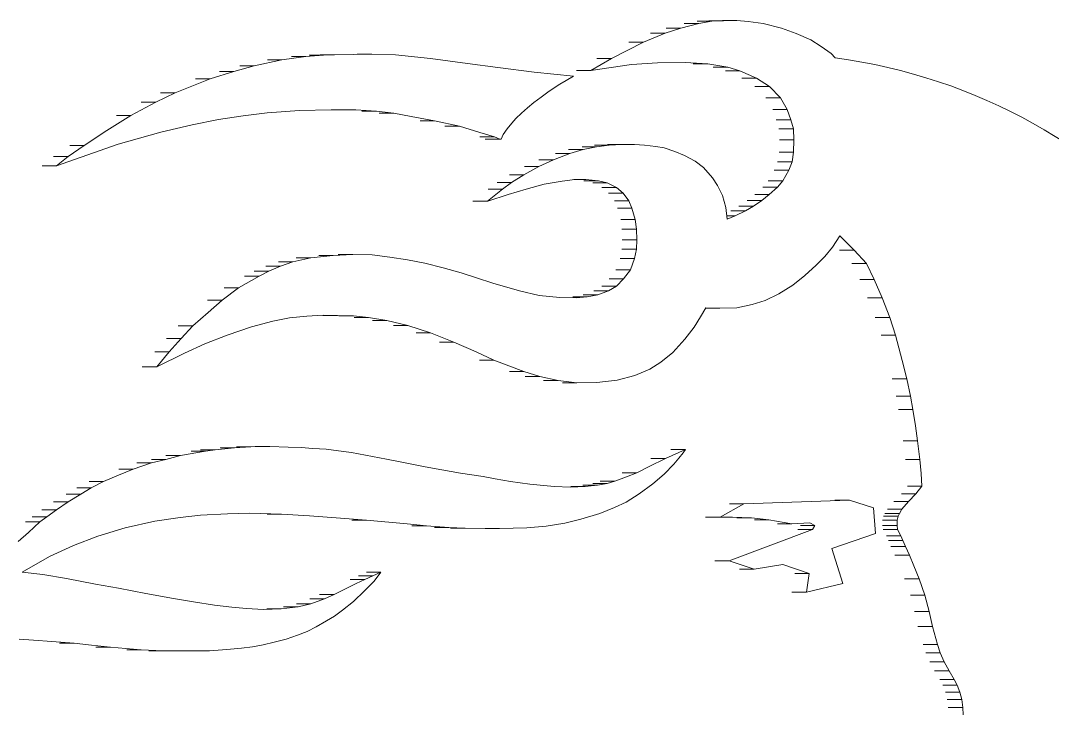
# Model space of a CAD drawing. Header units: inches. Extents: x 14 to 368, y 5 to 236.
# Drawn here: x 77.015 to 77.787, y 103.465 to 103.979 of the extents above; entities that cross this region are included whole.
import ezdxf

# ---------------------------------------------------------------- set-up
doc = ezdxf.new("R2010")
doc.units = ezdxf.units.IN
doc.header["$LTSCALE"] = 11
doc.header["$MEASUREMENT"] = 0
doc.layers.add('Visible (ANSI)', color=7, linetype='Continuous', lineweight=50)

msp = doc.modelspace()

# ---------------------------------------------------------------- linework, layer by layer
at = {"layer": 'Visible (ANSI)', "linetype": 'Continuous', "lineweight": 18}
for p, q in [((77.496915, 103.970215), (77.508673, 103.973857)), ((77.49782, 103.973857), (77.508673, 103.973857)), ((77.508673, 103.973857), (77.52215, 103.977305)), ((77.511297, 103.977305), (77.52215, 103.977305)), ((77.520934, 103.978959), (77.531787, 103.978959)), ((77.52215, 103.977305), (77.531787, 103.978959)), ((77.529752, 103.979334), (77.540605, 103.979334)), ((77.531787, 103.978959), (77.540605, 103.979334)), ((77.539789, 103.979469), (77.550642, 103.979469)), ((77.540605, 103.979334), (77.550642, 103.979469)), ((77.550642, 103.979469), (77.559103, 103.97894)), ((77.559103, 103.97894), (77.570219, 103.977374)), ((77.570219, 103.977374), (77.583944, 103.973892)), ((77.583944, 103.973892), (77.595093, 103.969861)), ((77.48069, 103.963465), (77.496915, 103.970215)), ((77.486062, 103.970215), (77.496915, 103.970215)), ((77.595093, 103.969861), (77.605933, 103.965182)), ((77.605933, 103.965182), (77.613817, 103.960249)), ((77.456811, 103.951168), (77.48069, 103.963465)), ((77.469837, 103.963465), (77.48069, 103.963465)), ((77.613817, 103.960249), (77.621073, 103.95488)), ((77.189522, 103.945655), (77.210263, 103.950036)), ((77.199409, 103.950036), (77.210263, 103.950036)), ((77.210263, 103.950036), (77.228138, 103.95262)), ((77.217285, 103.95262), (77.228138, 103.95262)), ((77.228138, 103.95262), (77.241411, 103.953678)), ((77.230558, 103.953678), (77.241411, 103.953678)), ((77.238758, 103.953965), (77.249611, 103.953965)), ((77.241411, 103.953678), (77.249611, 103.953965)), ((77.249611, 103.953965), (77.277484, 103.95434)), ((77.266631, 103.95434), (77.277484, 103.95434)), ((77.277484, 103.95434), (77.295104, 103.953783)), ((77.295104, 103.953783), (77.321484, 103.951214)), ((77.321484, 103.951214), (77.349116, 103.947409)), ((77.441473, 103.942252), (77.456811, 103.951168)), ((77.445958, 103.951168), (77.456811, 103.951168)), ((77.621073, 103.95488), (77.62416, 103.951619)), ((77.174269, 103.941347), (77.189522, 103.945655)), ((77.178669, 103.945655), (77.189522, 103.945655)), ((77.349116, 103.947409), (77.371797, 103.944373)), ((77.371797, 103.944373), (77.399011, 103.94098)), ((77.43062, 103.942252), (77.441473, 103.942252)), ((77.471696, 103.946609), (77.441473, 103.942252)), ((77.491254, 103.947931), (77.471696, 103.946609)), ((77.51187, 103.948208), (77.491254, 103.947931)), ((77.52885, 103.947113), (77.51187, 103.948208)), ((77.517997, 103.947113), (77.52885, 103.947113)), ((77.543759, 103.944665), (77.52885, 103.947113)), ((77.532906, 103.944665), (77.543759, 103.944665)), ((77.542078, 103.941876), (77.552931, 103.941876)), ((77.552931, 103.941876), (77.543759, 103.944665)), ((77.565268, 103.936481), (77.552931, 103.941876)), ((77.130281, 103.925518), (77.156432, 103.935833)), ((77.145579, 103.935833), (77.156432, 103.935833)), ((77.156432, 103.935833), (77.174269, 103.941347)), ((77.163416, 103.941347), (77.174269, 103.941347)), ((77.399011, 103.94098), (77.428315, 103.938046)), ((77.422803, 103.934627), (77.418244, 103.931952)), ((77.428315, 103.938046), (77.422803, 103.934627)), ((77.554415, 103.936481), (77.565268, 103.936481)), ((77.575007, 103.930258), (77.565268, 103.936481)), ((77.409247, 103.926035), (77.404142, 103.92233)), ((77.414022, 103.929281), (77.409247, 103.926035)), ((77.418244, 103.931952), (77.414022, 103.929281)), ((77.564154, 103.930258), (77.575007, 103.930258)), ((77.58321, 103.92163), (77.575007, 103.930258)), ((77.097194, 103.908603), (77.11584, 103.918524)), ((77.104987, 103.918524), (77.11584, 103.918524)), ((77.11584, 103.918524), (77.130281, 103.925518)), ((77.119428, 103.925518), (77.130281, 103.925518)), ((77.404142, 103.92233), (77.398707, 103.918165)), ((77.572357, 103.92163), (77.58321, 103.92163)), ((77.588282, 103.91296), (77.58321, 103.92163)), ((77.223296, 103.912224), (77.199086, 103.910483)), ((77.247181, 103.912776), (77.223296, 103.912224)), ((77.265612, 103.912793), (77.247181, 103.912776)), ((77.280869, 103.911844), (77.265612, 103.912793)), ((77.270016, 103.911844), (77.280869, 103.911844)), ((77.293861, 103.910172), (77.280869, 103.911844)), ((77.393941, 103.914237), (77.389513, 103.9102)), ((77.398707, 103.918165), (77.393941, 103.914237)), ((77.577429, 103.91296), (77.588282, 103.91296)), ((77.590992, 103.905318), (77.588282, 103.91296)), ((77.079145, 103.897226), (77.097194, 103.908603)), ((77.086341, 103.908603), (77.097194, 103.908603)), ((77.162743, 103.905608), (77.142999, 103.901649)), ((77.181138, 103.908395), (77.162743, 103.905608)), ((77.199086, 103.910483), (77.181138, 103.908395)), ((77.283008, 103.910172), (77.293861, 103.910172)), ((77.306862, 103.907808), (77.293861, 103.910172)), ((77.324425, 103.904581), (77.306862, 103.907808)), ((77.313572, 103.904581), (77.324425, 103.904581)), ((77.342976, 103.900647), (77.324425, 103.904581)), ((77.382327, 103.90283), (77.378798, 103.898577)), ((77.385307, 103.906279), (77.382327, 103.90283)), ((77.389513, 103.9102), (77.385307, 103.906279)), ((77.580139, 103.905318), (77.590992, 103.905318)), ((77.592909, 103.898459), (77.590992, 103.905318)), ((77.062246, 103.886156), (77.079145, 103.897226)), ((77.119635, 103.896026), (77.087669, 103.887055)), ((77.142999, 103.901649), (77.119635, 103.896026)), ((77.332123, 103.900647), (77.342976, 103.900647)), ((77.358285, 103.895774), (77.342976, 103.900647)), ((77.36925, 103.892459), (77.358285, 103.895774)), ((77.378798, 103.898577), (77.375828, 103.894332)), ((77.582056, 103.898459), (77.592909, 103.898459)), ((77.593336, 103.890321), (77.592909, 103.898459)), ((77.358397, 103.892459), (77.36925, 103.892459)), ((77.362409, 103.890778), (77.373262, 103.890778)), ((77.373262, 103.890778), (77.36925, 103.892459)), ((77.374212, 103.890791), (77.373262, 103.890778)), ((77.375828, 103.894332), (77.374212, 103.890791)), ((77.582483, 103.890321), (77.593336, 103.890321)), ((77.593091, 103.881028), (77.593336, 103.890321)), ((77.087669, 103.887055), (77.041647, 103.870934)), ((77.050224, 103.877789), (77.062246, 103.886156)), ((77.051393, 103.886156), (77.062246, 103.886156)), ((77.413326, 103.875379), (77.425653, 103.880063)), ((77.4148, 103.880063), (77.425653, 103.880063)), ((77.424642, 103.883161), (77.435495, 103.883161)), ((77.425653, 103.880063), (77.435495, 103.883161)), ((77.434779, 103.884991), (77.445632, 103.884991)), ((77.435495, 103.883161), (77.445632, 103.884991)), ((77.444136, 103.886243), (77.454989, 103.886243)), ((77.445632, 103.884991), (77.454989, 103.886243)), ((77.45387, 103.886939), (77.464723, 103.886939)), ((77.454989, 103.886243), (77.464723, 103.886939)), ((77.464723, 103.886939), (77.47391, 103.886921)), ((77.47391, 103.886921), (77.481432, 103.886458)), ((77.481432, 103.886458), (77.489936, 103.885442)), ((77.489936, 103.885442), (77.496213, 103.884397)), ((77.496213, 103.884397), (77.504182, 103.88168)), ((77.504182, 103.88168), (77.511459, 103.878672)), ((77.582238, 103.881028), (77.593091, 103.881028)), ((77.591903, 103.873766), (77.593091, 103.881028)), ((77.039371, 103.877789), (77.050224, 103.877789)), ((77.041647, 103.870934), (77.050224, 103.877789)), ((77.402473, 103.875379), (77.413326, 103.875379)), ((77.402534, 103.870433), (77.413326, 103.875379)), ((77.511459, 103.878672), (77.519309, 103.8744)), ((77.519309, 103.8744), (77.525636, 103.869543)), ((77.58105, 103.873766), (77.591903, 103.873766)), ((77.58942, 103.867602), (77.591903, 103.873766)), ((77.030794, 103.870934), (77.041647, 103.870934)), ((77.391295, 103.864198), (77.402534, 103.870433)), ((77.391681, 103.870433), (77.402534, 103.870433)), ((77.525636, 103.869543), (77.532417, 103.861868)), ((77.578567, 103.867602), (77.58942, 103.867602)), ((77.584947, 103.859676), (77.58942, 103.867602)), ((77.371191, 103.858425), (77.382044, 103.858425)), ((77.375288, 103.853534), (77.382044, 103.858425)), ((77.380442, 103.864198), (77.391295, 103.864198)), ((77.382044, 103.858425), (77.391295, 103.864198)), ((77.406535, 103.857058), (77.393089, 103.853505)), ((77.419801, 103.859419), (77.406535, 103.857058)), ((77.429366, 103.860738), (77.419801, 103.859419)), ((77.428728, 103.86065), (77.43758, 103.86065)), ((77.43758, 103.86065), (77.429366, 103.860738)), ((77.436124, 103.859784), (77.446977, 103.859784)), ((77.446977, 103.859784), (77.43758, 103.86065)), ((77.442792, 103.858287), (77.453645, 103.858287)), ((77.453645, 103.858287), (77.446977, 103.859784)), ((77.460537, 103.85461), (77.453645, 103.858287)), ((77.532417, 103.861868), (77.536248, 103.856271)), ((77.574093, 103.859676), (77.584947, 103.859676)), ((77.580979, 103.854977), (77.584947, 103.859676)), ((77.363986, 103.844556), (77.375288, 103.853534)), ((77.379452, 103.849553), (77.36438, 103.844561)), ((77.364435, 103.853534), (77.375288, 103.853534)), ((77.393089, 103.853505), (77.379452, 103.849553)), ((77.449684, 103.85461), (77.460537, 103.85461)), ((77.454626, 103.850511), (77.465479, 103.850511)), ((77.465479, 103.850511), (77.460537, 103.85461)), ((77.469856, 103.844817), (77.465479, 103.850511)), ((77.536248, 103.856271), (77.539966, 103.848696)), ((77.56397, 103.849507), (77.574823, 103.849507)), ((77.569205, 103.844972), (77.574823, 103.849507)), ((77.570126, 103.854977), (77.580979, 103.854977)), ((77.574823, 103.849507), (77.580979, 103.854977)), ((77.353133, 103.844556), (77.363986, 103.844556)), ((77.36438, 103.844561), (77.363986, 103.844556)), ((77.459003, 103.844817), (77.469856, 103.844817)), ((77.472081, 103.839094), (77.469856, 103.844817)), ((77.539966, 103.848696), (77.542448, 103.839834)), ((77.558352, 103.844972), (77.569205, 103.844972)), ((77.563035, 103.840616), (77.569205, 103.844972)), ((77.461228, 103.839094), (77.472081, 103.839094)), ((77.474536, 103.830795), (77.472081, 103.839094)), ((77.542448, 103.839834), (77.543397, 103.831092)), ((77.543129, 103.833558), (77.549392, 103.833558)), ((77.543397, 103.831092), (77.549392, 103.833558)), ((77.546183, 103.837191), (77.557036, 103.837191)), ((77.549392, 103.833558), (77.557036, 103.837191)), ((77.552182, 103.840616), (77.563035, 103.840616)), ((77.557036, 103.837191), (77.563035, 103.840616)), ((77.463683, 103.830795), (77.474536, 103.830795)), ((77.475414, 103.823467), (77.474536, 103.830795)), ((77.464561, 103.823467), (77.475414, 103.823467)), ((77.475713, 103.815536), (77.475414, 103.823467)), ((77.627773, 103.81852), (77.622083, 103.809943)), ((77.638275, 103.807778), (77.627773, 103.81852)), ((77.46486, 103.815536), (77.475713, 103.815536)), ((77.475412, 103.808589), (77.475713, 103.815536)), ((77.231847, 103.802083), (77.24864, 103.803896)), ((77.237787, 103.803896), (77.24864, 103.803896)), ((77.24864, 103.803896), (77.263185, 103.804681)), ((77.252332, 103.804681), (77.263185, 103.804681)), ((77.263185, 103.804681), (77.277661, 103.804281)), ((77.277661, 103.804281), (77.290979, 103.802674)), ((77.290979, 103.802674), (77.304109, 103.80047)), ((77.464559, 103.808589), (77.475412, 103.808589)), ((77.474134, 103.801629), (77.475412, 103.808589)), ((77.616371, 103.803109), (77.610011, 103.796484)), ((77.622083, 103.809943), (77.616371, 103.803109)), ((77.627422, 103.807778), (77.638275, 103.807778)), ((77.647552, 103.797874), (77.638275, 103.807778)), ((77.198197, 103.795826), (77.20905, 103.795826)), ((77.200298, 103.792137), (77.20905, 103.795826)), ((77.20754, 103.799125), (77.218393, 103.799125)), ((77.20905, 103.795826), (77.218393, 103.799125)), ((77.218393, 103.799125), (77.231847, 103.802083)), ((77.220994, 103.802083), (77.231847, 103.802083)), ((77.304109, 103.80047), (77.317046, 103.798065)), ((77.317046, 103.798065), (77.330779, 103.794679)), ((77.463281, 103.801629), (77.474134, 103.801629)), ((77.470913, 103.793164), (77.474134, 103.801629)), ((77.610011, 103.796484), (77.601518, 103.788741)), ((77.636699, 103.797874), (77.647552, 103.797874)), ((77.653462, 103.785978), (77.647552, 103.797874)), ((77.177779, 103.779535), (77.193111, 103.78847)), ((77.182258, 103.78847), (77.193111, 103.78847)), ((77.189445, 103.792137), (77.200298, 103.792137)), ((77.193111, 103.78847), (77.200298, 103.792137)), ((77.330779, 103.794679), (77.344321, 103.790894)), ((77.344321, 103.790894), (77.355817, 103.787054)), ((77.355817, 103.787054), (77.367993, 103.783052)), ((77.46006, 103.793164), (77.470913, 103.793164)), ((77.465917, 103.786352), (77.470913, 103.793164)), ((77.601518, 103.788741), (77.592586, 103.781646)), ((77.165383, 103.770442), (77.177779, 103.779535)), ((77.166926, 103.779535), (77.177779, 103.779535)), ((77.367993, 103.783052), (77.388012, 103.77737)), ((77.44966, 103.780924), (77.460513, 103.780924)), ((77.454496, 103.77747), (77.460513, 103.780924)), ((77.455064, 103.786352), (77.465917, 103.786352)), ((77.460513, 103.780924), (77.465917, 103.786352)), ((77.592586, 103.781646), (77.581927, 103.775182)), ((77.642609, 103.785978), (77.653462, 103.785978)), ((77.659249, 103.772135), (77.653462, 103.785978)), ((77.388012, 103.77737), (77.402725, 103.773799)), ((77.402725, 103.773799), (77.418191, 103.77242)), ((77.418191, 103.77242), (77.430317, 103.772186)), ((77.427864, 103.772894), (77.438717, 103.772894)), ((77.430317, 103.772186), (77.438717, 103.772894)), ((77.435666, 103.774387), (77.446519, 103.774387)), ((77.438717, 103.772894), (77.446519, 103.774387)), ((77.443643, 103.77747), (77.454496, 103.77747)), ((77.446519, 103.774387), (77.454496, 103.77747)), ((77.581927, 103.775182), (77.571893, 103.770251)), ((77.648396, 103.772135), (77.659249, 103.772135)), ((77.665056, 103.757329), (77.659249, 103.772135)), ((77.15453, 103.770442), (77.165383, 103.770442)), ((77.154958, 103.761301), (77.165383, 103.770442)), ((77.5274, 103.764658), (77.523367, 103.757915)), ((77.527212, 103.764344), (77.537807, 103.764344)), ((77.537807, 103.764344), (77.5274, 103.764658)), ((77.550694, 103.764735), (77.537807, 103.764344)), ((77.562051, 103.767067), (77.550694, 103.764735)), ((77.571893, 103.770251), (77.562051, 103.767067)), ((77.143537, 103.751146), (77.154958, 103.761301)), ((77.215829, 103.757147), (77.203381, 103.754746)), ((77.22878, 103.758563), (77.215829, 103.757147)), ((77.241007, 103.759224), (77.22878, 103.758563)), ((77.240925, 103.758872), (77.251778, 103.758872)), ((77.251778, 103.758872), (77.241007, 103.759224)), ((77.26377, 103.758785), (77.251778, 103.758872)), ((77.252917, 103.758785), (77.26377, 103.758785)), ((77.275043, 103.757447), (77.26377, 103.758785)), ((77.26419, 103.757447), (77.275043, 103.757447)), ((77.288776, 103.755149), (77.275043, 103.757447)), ((77.523367, 103.757915), (77.518796, 103.750329)), ((77.654203, 103.757329), (77.665056, 103.757329)), ((77.669358, 103.744214), (77.665056, 103.757329)), ((77.132684, 103.751146), (77.143537, 103.751146)), ((77.134725, 103.741808), (77.143537, 103.751146)), ((77.18753, 103.750561), (77.169133, 103.744327)), ((77.203381, 103.754746), (77.18753, 103.750561)), ((77.277923, 103.755149), (77.288776, 103.755149)), ((77.304486, 103.751388), (77.288776, 103.755149)), ((77.293633, 103.751388), (77.304486, 103.751388)), ((77.321442, 103.745907), (77.304486, 103.751388)), ((77.518796, 103.750329), (77.511771, 103.741316)), ((77.123872, 103.741808), (77.134725, 103.741808)), ((77.125921, 103.731845), (77.134725, 103.741808)), ((77.169133, 103.744327), (77.15248, 103.737735)), ((77.310589, 103.745907), (77.321442, 103.745907)), ((77.338922, 103.739086), (77.321442, 103.745907)), ((77.511771, 103.741316), (77.502722, 103.731386)), ((77.658505, 103.744214), (77.669358, 103.744214)), ((77.674337, 103.725211), (77.669358, 103.744214)), ((77.15248, 103.737735), (77.137225, 103.730808)), ((77.328069, 103.739086), (77.338922, 103.739086)), ((77.355461, 103.731761), (77.338922, 103.739086)), ((77.115068, 103.731845), (77.125921, 103.731845)), ((77.116517, 103.720623), (77.125921, 103.731845)), ((77.137225, 103.730808), (77.116517, 103.720623)), ((77.368853, 103.725586), (77.355461, 103.731761)), ((77.358, 103.725586), (77.368853, 103.725586)), ((77.39128, 103.71715), (77.368853, 103.725586)), ((77.502722, 103.731386), (77.493753, 103.72402)), ((77.105664, 103.720623), (77.116517, 103.720623)), ((77.485578, 103.718893), (77.474378, 103.714005)), ((77.493753, 103.72402), (77.485578, 103.718893)), ((77.677762, 103.711486), (77.674337, 103.725211)), ((77.380427, 103.71715), (77.39128, 103.71715)), ((77.403075, 103.713336), (77.39128, 103.71715)), ((77.392222, 103.713336), (77.403075, 103.713336)), ((77.416818, 103.710344), (77.403075, 103.713336)), ((77.405965, 103.710344), (77.416818, 103.710344)), ((77.430936, 103.708548), (77.416818, 103.710344)), ((77.460963, 103.71048), (77.445874, 103.708884)), ((77.474378, 103.714005), (77.460963, 103.71048)), ((77.666909, 103.711486), (77.677762, 103.711486)), ((77.680587, 103.6985), (77.677762, 103.711486)), ((77.420083, 103.708548), (77.430936, 103.708548)), ((77.445874, 103.708884), (77.430936, 103.708548)), ((77.669734, 103.6985), (77.680587, 103.6985)), ((77.682345, 103.688575), (77.680587, 103.6985)), ((77.671492, 103.688575), (77.682345, 103.688575)), ((77.684274, 103.676476), (77.682345, 103.688575)), ((77.6859, 103.665208), (77.684274, 103.676476)), ((77.675047, 103.665208), (77.6859, 103.665208)), ((77.687558, 103.651159), (77.6859, 103.665208)), ((77.134245, 103.65412), (77.153101, 103.657411)), ((77.142248, 103.657411), (77.153101, 103.657411)), ((77.14938, 103.658429), (77.160233, 103.658429)), ((77.153101, 103.657411), (77.160233, 103.658429)), ((77.160233, 103.658429), (77.174763, 103.659943)), ((77.16391, 103.659943), (77.174763, 103.659943)), ((77.174763, 103.659943), (77.186965, 103.660634)), ((77.176112, 103.660634), (77.186965, 103.660634)), ((77.186965, 103.660634), (77.201121, 103.660956)), ((77.190268, 103.660956), (77.201121, 103.660956)), ((77.201121, 103.660956), (77.214898, 103.660482)), ((77.214898, 103.660482), (77.224719, 103.660202)), ((77.224719, 103.660202), (77.233432, 103.659528)), ((77.233432, 103.659528), (77.243314, 103.658871)), ((77.243314, 103.658871), (77.252423, 103.657675)), ((77.252423, 103.657675), (77.262181, 103.656488)), ((77.262181, 103.656488), (77.272731, 103.65439)), ((77.497193, 103.651895), (77.512101, 103.658669)), ((77.501248, 103.658669), (77.512101, 103.658669)), ((77.51037, 103.656209), (77.507139, 103.652332)), ((77.512101, 103.658669), (77.51037, 103.656209)), ((77.098914, 103.643892), (77.112621, 103.648689)), ((77.101768, 103.648689), (77.112621, 103.648689)), ((77.112518, 103.651206), (77.123371, 103.651206)), ((77.112621, 103.648689), (77.123371, 103.651206)), ((77.123371, 103.651206), (77.134245, 103.65412)), ((77.123392, 103.65412), (77.134245, 103.65412)), ((77.272731, 103.65439), (77.28842, 103.651551)), ((77.28842, 103.651551), (77.297538, 103.649697)), ((77.297538, 103.649697), (77.307307, 103.647719)), ((77.485052, 103.645909), (77.497193, 103.651895)), ((77.48634, 103.651895), (77.497193, 103.651895)), ((77.507139, 103.652332), (77.503347, 103.647646)), ((77.676705, 103.651159), (77.687558, 103.651159)), ((77.688433, 103.640693), (77.687558, 103.651159)), ((77.088004, 103.639475), (77.098914, 103.643892)), ((77.088061, 103.643892), (77.098914, 103.643892)), ((77.307307, 103.647719), (77.317466, 103.645747)), ((77.317466, 103.645747), (77.329966, 103.643543)), ((77.329966, 103.643543), (77.343898, 103.641095)), ((77.343898, 103.641095), (77.360762, 103.638541)), ((77.464817, 103.641275), (77.47567, 103.641275)), ((77.467991, 103.638395), (77.47567, 103.641275)), ((77.47567, 103.641275), (77.485052, 103.645909)), ((77.496171, 103.640378), (77.487782, 103.633093)), ((77.503347, 103.647646), (77.496171, 103.640378)), ((77.689146, 103.631272), (77.688433, 103.640693)), ((77.065909, 103.634843), (77.076762, 103.634843)), ((77.067602, 103.629976), (77.076762, 103.634843)), ((77.076762, 103.634843), (77.088004, 103.639475)), ((77.360762, 103.638541), (77.36988, 103.636687)), ((77.36988, 103.636687), (77.381336, 103.634864)), ((77.381336, 103.634864), (77.395652, 103.632816)), ((77.395652, 103.632816), (77.413915, 103.631078)), ((77.442785, 103.633326), (77.453638, 103.633326)), ((77.44625, 103.63204), (77.453638, 103.633326)), ((77.448349, 103.634982), (77.459202, 103.634982)), ((77.453638, 103.633326), (77.459202, 103.634982)), ((77.459202, 103.634982), (77.467991, 103.638395)), ((77.487782, 103.633093), (77.477579, 103.625579)), ((77.048884, 103.625389), (77.059737, 103.625389)), ((77.0502, 103.619594), (77.059737, 103.625389)), ((77.056749, 103.629976), (77.067602, 103.629976)), ((77.059737, 103.625389), (77.067602, 103.629976)), ((77.413915, 103.631078), (77.426133, 103.630584)), ((77.426133, 103.630584), (77.43717, 103.630996)), ((77.426317, 103.630996), (77.43717, 103.630996)), ((77.435397, 103.63204), (77.44625, 103.63204)), ((77.43717, 103.630996), (77.44625, 103.63204)), ((77.477579, 103.625579), (77.467705, 103.619452)), ((77.673791, 103.625674), (77.684644, 103.625674)), ((77.678293, 103.631272), (77.689146, 103.631272)), ((77.678942, 103.619944), (77.684644, 103.625674)), ((77.684644, 103.625674), (77.689146, 103.631272)), ((77.039347, 103.619594), (77.0502, 103.619594)), ((77.041443, 103.613678), (77.0502, 103.619594)), ((77.467705, 103.619452), (77.459075, 103.615238)), ((77.538064, 103.607988), (77.555915, 103.61811)), ((77.545062, 103.61811), (77.555915, 103.61811)), ((77.555915, 103.61811), (77.634803, 103.620944)), ((77.62395, 103.620944), (77.634803, 103.620944)), ((77.634803, 103.620944), (77.652862, 103.615106)), ((77.668089, 103.619944), (77.678942, 103.619944)), ((77.674154, 103.614122), (77.678942, 103.619944)), ((77.03059, 103.613678), (77.041443, 103.613678)), ((77.034211, 103.608425), (77.041443, 103.613678)), ((77.149408, 103.609621), (77.134079, 103.60798)), ((77.169592, 103.610711), (77.149408, 103.609621)), ((77.185862, 103.611145), (77.169592, 103.610711)), ((77.209906, 103.610444), (77.185862, 103.611145)), ((77.199053, 103.610444), (77.209906, 103.610444)), ((77.230728, 103.609084), (77.209906, 103.610444)), ((77.448024, 103.610787), (77.433938, 103.606704)), ((77.459075, 103.615238), (77.448024, 103.610787)), ((77.652862, 103.615106), (77.654361, 103.595869)), ((77.661419, 103.610808), (77.672272, 103.610808)), ((77.663301, 103.614122), (77.674154, 103.614122)), ((77.671286, 103.608738), (77.672272, 103.610808)), ((77.672272, 103.610808), (77.674154, 103.614122)), ((77.018329, 103.604544), (77.029182, 103.604544)), ((77.020524, 103.596761), (77.029182, 103.604544)), ((77.023358, 103.608425), (77.034211, 103.608425)), ((77.029182, 103.604544), (77.034211, 103.608425)), ((77.115131, 103.605062), (77.092976, 103.600256)), ((77.134079, 103.60798), (77.115131, 103.605062)), ((77.253978, 103.607348), (77.230728, 103.609084)), ((77.273387, 103.60597), (77.253978, 103.607348)), ((77.262533, 103.60597), (77.273387, 103.60597)), ((77.303806, 103.603102), (77.273387, 103.60597)), ((77.318367, 103.601659), (77.303806, 103.603102)), ((77.421859, 103.603673), (77.407952, 103.601437)), ((77.433938, 103.606704), (77.421859, 103.603673)), ((77.527211, 103.607988), (77.538064, 103.607988)), ((77.547304, 103.608112), (77.538064, 103.607988)), ((77.561548, 103.607544), (77.547304, 103.608112)), ((77.550695, 103.607544), (77.561548, 103.607544)), ((77.574553, 103.606198), (77.561548, 103.607544)), ((77.5637, 103.606198), (77.574553, 103.606198)), ((77.591826, 103.603137), (77.574553, 103.606198)), ((77.580973, 103.603137), (77.591826, 103.603137)), ((77.605304, 103.603825), (77.591826, 103.603137)), ((77.598224, 103.601848), (77.609077, 103.601848)), ((77.609077, 103.601848), (77.605304, 103.603825)), ((77.607118, 103.598781), (77.609077, 103.601848)), ((77.659609, 103.601943), (77.670462, 103.601943)), ((77.65966, 103.60585), (77.670513, 103.60585)), ((77.660433, 103.608738), (77.671286, 103.608738)), ((77.670462, 103.601943), (77.670513, 103.60585)), ((77.670908, 103.598865), (77.670462, 103.601943)), ((77.670513, 103.60585), (77.671286, 103.608738)), ((77.012891, 103.589959), (77.020524, 103.596761)), ((77.092976, 103.600256), (77.072457, 103.593833)), ((77.307514, 103.601659), (77.318367, 103.601659)), ((77.335147, 103.60045), (77.318367, 103.601659)), ((77.324294, 103.60045), (77.335147, 103.60045)), ((77.347274, 103.599794), (77.335147, 103.60045)), ((77.336421, 103.599794), (77.347274, 103.599794)), ((77.373034, 103.599533), (77.347274, 103.599794)), ((77.362181, 103.599533), (77.373034, 103.599533)), ((77.393428, 103.600012), (77.373034, 103.599533)), ((77.407952, 103.601437), (77.393428, 103.600012)), ((77.544983, 103.575396), (77.607118, 103.598781)), ((77.596265, 103.598781), (77.607118, 103.598781)), ((77.654361, 103.595869), (77.621787, 103.58479)), ((77.660055, 103.598865), (77.670908, 103.598865)), ((77.662549, 103.594067), (77.673402, 103.594067)), ((77.673402, 103.594067), (77.670908, 103.598865)), ((77.674861, 103.590755), (77.673402, 103.594067)), ((77.054368, 103.587033), (77.0363, 103.578594)), ((77.072457, 103.593833), (77.054368, 103.587033)), ((77.664008, 103.590755), (77.674861, 103.590755)), ((77.676747, 103.586052), (77.674861, 103.590755)), ((77.0363, 103.578594), (77.015848, 103.567049)), ((77.621787, 103.58479), (77.629872, 103.558547)), ((77.665894, 103.586052), (77.676747, 103.586052)), ((77.668916, 103.579616), (77.679769, 103.579616)), ((77.679769, 103.579616), (77.676747, 103.586052)), ((77.683116, 103.571597), (77.679769, 103.579616)), ((77.53413, 103.575396), (77.544983, 103.575396)), ((77.563545, 103.569311), (77.544983, 103.575396)), ((77.584981, 103.572639), (77.563545, 103.569311)), ((77.604798, 103.566065), (77.584981, 103.572639)), ((77.686989, 103.562089), (77.683116, 103.571597)), ((77.015848, 103.567049), (77.031235, 103.565281)), ((77.031235, 103.565281), (77.048997, 103.562338)), ((77.267441, 103.564308), (77.278294, 103.564308)), ((77.272213, 103.561522), (77.278294, 103.564308)), ((77.273435, 103.566898), (77.284288, 103.566898)), ((77.273494, 103.566898), (77.284347, 103.566898)), ((77.278294, 103.564308), (77.284288, 103.566898)), ((77.284347, 103.566898), (77.279149, 103.56033)), ((77.284288, 103.566898), (77.284347, 103.566898)), ((77.552692, 103.569311), (77.563545, 103.569311)), ((77.593945, 103.566065), (77.604798, 103.566065)), ((77.602732, 103.552101), (77.604798, 103.566065)), ((77.048997, 103.562338), (77.070697, 103.558015)), ((77.070697, 103.558015), (77.087991, 103.554906)), ((77.256701, 103.55398), (77.265823, 103.558412)), ((77.26136, 103.561522), (77.272213, 103.561522)), ((77.265823, 103.558412), (77.272213, 103.561522)), ((77.279149, 103.56033), (77.272084, 103.55297)), ((77.629872, 103.558547), (77.602732, 103.552101)), ((77.676136, 103.562089), (77.686989, 103.562089)), ((77.691304, 103.549811), (77.686989, 103.562089)), ((77.087991, 103.554906), (77.108274, 103.551042)), ((77.108274, 103.551042), (77.129025, 103.547343)), ((77.238366, 103.550379), (77.249219, 103.550379)), ((77.242047, 103.5471), (77.249219, 103.550379)), ((77.249219, 103.550379), (77.256701, 103.55398)), ((77.272084, 103.55297), (77.263771, 103.545125)), ((77.591879, 103.552101), (77.602732, 103.552101)), ((77.680451, 103.549811), (77.691304, 103.549811)), ((77.694405, 103.537464), (77.691304, 103.549811)), ((77.129025, 103.547343), (77.144117, 103.544682)), ((77.144117, 103.544682), (77.159768, 103.542175)), ((77.159768, 103.542175), (77.172648, 103.540757)), ((77.172648, 103.540757), (77.18364, 103.539791)), ((77.209679, 103.539505), (77.222363, 103.541107)), ((77.21151, 103.541107), (77.222363, 103.541107)), ((77.221049, 103.543304), (77.231902, 103.543304)), ((77.222363, 103.541107), (77.231902, 103.543304)), ((77.231194, 103.5471), (77.242047, 103.5471)), ((77.231902, 103.543304), (77.242047, 103.5471)), ((77.263771, 103.545125), (77.255593, 103.538588)), ((77.18364, 103.539791), (77.196354, 103.539007)), ((77.196354, 103.539007), (77.209679, 103.539505)), ((77.198826, 103.539505), (77.209679, 103.539505)), ((77.249455, 103.534035), (77.243578, 103.530603)), ((77.255593, 103.538588), (77.249455, 103.534035)), ((77.683552, 103.537464), (77.694405, 103.537464)), ((77.696981, 103.526397), (77.694405, 103.537464)), ((77.235901, 103.526143), (77.22906, 103.522698)), ((77.243578, 103.530603), (77.235901, 103.526143)), ((77.686128, 103.526397), (77.696981, 103.526397)), ((77.70081, 103.512832), (77.696981, 103.526397)), ((77.024309, 103.516174), (77.013558, 103.516868)), ((77.213436, 103.5169), (77.204515, 103.514544)), ((77.221936, 103.519808), (77.213436, 103.5169)), ((77.22906, 103.522698), (77.221936, 103.519808)), ((77.037957, 103.5151), (77.024309, 103.516174)), ((77.0547, 103.513786), (77.037957, 103.5151)), ((77.043847, 103.513786), (77.0547, 103.513786)), ((77.067664, 103.512424), (77.0547, 103.513786)), ((77.081868, 103.510938), (77.067664, 103.512424)), ((77.071015, 103.510938), (77.081868, 103.510938)), ((77.104957, 103.509006), (77.081868, 103.510938)), ((77.17992, 103.510162), (77.168995, 103.509028)), ((77.188309, 103.511113), (77.17992, 103.510162)), ((77.196277, 103.512617), (77.188309, 103.511113)), ((77.204515, 103.514544), (77.196277, 103.512617)), ((77.689957, 103.512832), (77.70081, 103.512832)), ((77.702816, 103.506588), (77.70081, 103.512832)), ((77.094104, 103.509006), (77.104957, 103.509006)), ((77.121357, 103.508109), (77.104957, 103.509006)), ((77.110504, 103.508109), (77.121357, 103.508109)), ((77.136507, 103.508033), (77.121357, 103.508109)), ((77.125654, 103.508033), (77.136507, 103.508033)), ((77.156061, 103.508156), (77.136507, 103.508033)), ((77.168995, 103.509028), (77.156061, 103.508156)), ((77.691963, 103.506588), (77.702816, 103.506588)), ((77.705853, 103.499901), (77.702816, 103.506588)), ((77.695, 103.499901), (77.705853, 103.499901)), ((77.709386, 103.493164), (77.705853, 103.499901)), ((77.698533, 103.493164), (77.709386, 103.493164)), ((77.702469, 103.486638), (77.713322, 103.486638)), ((77.713322, 103.486638), (77.709386, 103.493164)), ((77.715505, 103.48235), (77.713322, 103.486638)), ((77.704652, 103.48235), (77.715505, 103.48235)), ((77.717497, 103.477198), (77.715505, 103.48235)), ((77.706644, 103.477198), (77.717497, 103.477198)), ((77.708033, 103.471769), (77.718886, 103.471769)), ((77.718886, 103.471769), (77.717497, 103.477198)), ((77.719674, 103.465714), (77.718886, 103.471769)), ((77.708821, 103.465714), (77.719674, 103.465714)), ((77.719848, 103.460165), (77.719674, 103.465714))]:
    msp.add_line(p, q, dxfattribs=at)
msp.add_ellipse((77.569254, 103.525834), major_axis=(0, 0.42942), ratio=0.9848078, start_param=3.2341876, end_param=6.1529824, dxfattribs=at)

doc.saveas('drawing.dxf')
